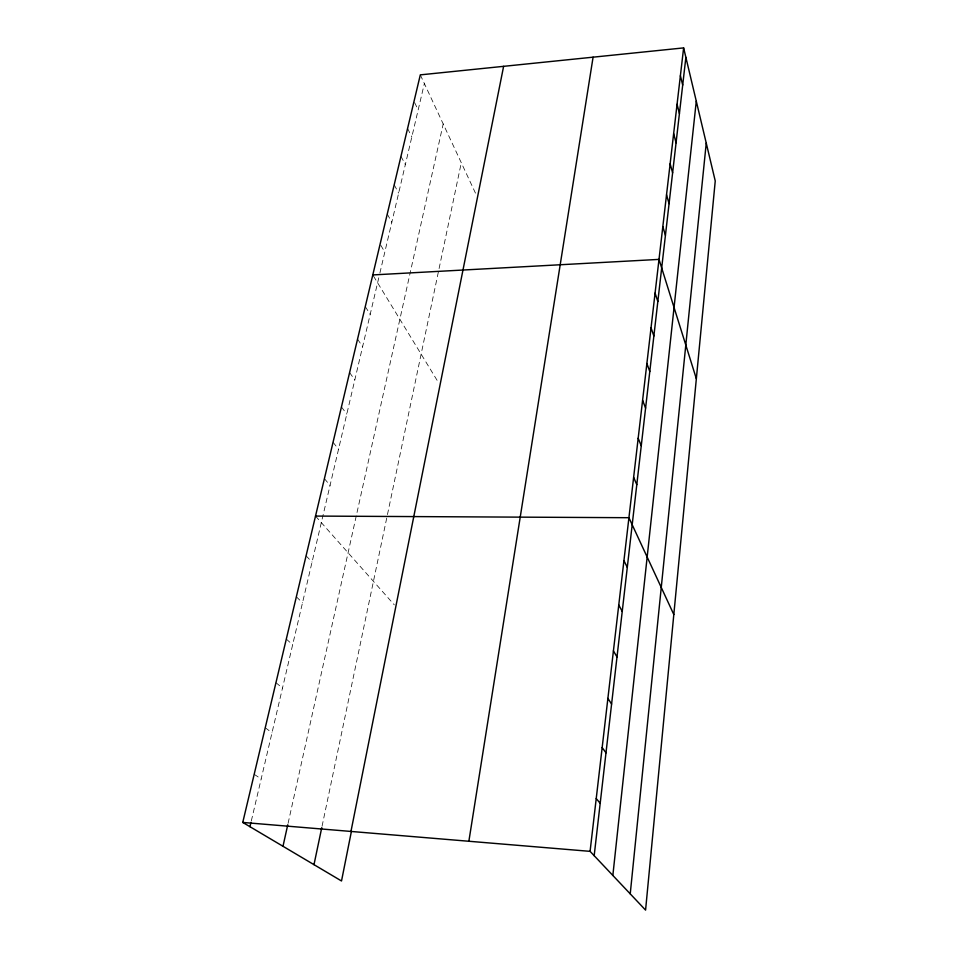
<?xml version="1.0" encoding="UTF-8"?>
<svg xmlns="http://www.w3.org/2000/svg" width="958" height="958" viewBox="0 0 958 958"><rect width="100%" height="100%" fill="white"/><g stroke="black" fill="none" stroke-linecap="round" stroke-linejoin="round"><path stroke-width="0.72" stroke-dasharray="4.79 3.59" d="M322.056 826.239L461.289 162.74M288.083 823.341L443.195 123.941M251.319 820.922L379.56 274.443M379.895 273.042L424.358 83.55M254.193 774.303L261.163 778.974M265.246 727.745L272 732.786M275.952 682.695L282.502 688.072M286.31 639.058L292.657 644.77M296.345 596.786L302.512 602.798M306.081 555.808L312.057 562.095M315.517 516.075L394.301 604.845M324.415 478.641L330.055 485.419M333.049 442.273L338.533 449.266M341.443 406.922L346.784 414.119M349.61 372.554L354.807 379.943M357.55 339.12L362.615 346.688M365.273 306.596L370.207 314.32M373.476 276.06L438.117 381.991M380.781 245.248L384.805 252.122M387.248 214.065L391.822 222.22M394.193 184.798L398.66 193.073M400.971 156.274L405.33 164.668M407.581 128.456L411.832 136.958M414.61 102.554L418.167 109.93M420.311 74.868L475.839 193.935"/><path stroke-width="1.44" d="M630.232 893.862L706.25 143.089M612.845 875.456L696.286 101.177M594.176 855.686L685.88 57.348M683.629 47.9L715.243 180.966L645.572 910.1L590.08 851.351L683.629 47.9L420.311 74.868L242.757 822.431L341.515 880.977L351.418 831.328M468.869 841.256L593.086 57.169M350.963 831.436L503.621 66.33M313.984 864.667L321.756 827.664M282.993 846.285L287.759 824.778M249.966 826.706L250.984 822.359M372.794 274.934L659.008 259.39L696.346 378.733M315.517 516.075L628.927 517.703L673.809 614.533M242.757 822.431L590.08 851.351M596.235 798.529L600.187 803.343M602.163 747.575L605.995 752.832M607.899 698.394L611.587 704.07M613.419 650.901L617 656.949M618.772 605.001L622.233 611.408M623.933 560.634L627.298 567.364M633.633 477.359L636.795 484.664M638.184 438.249L641.261 445.805M642.602 400.312L645.584 408.108M646.89 363.513L649.787 371.512M651.045 327.792L653.871 335.995M655.08 293.1L657.835 301.483M662.828 226.639L665.427 235.357M666.529 194.785L669.079 203.647M670.133 163.806L672.612 172.811M673.654 133.653L676.061 142.79M677.067 104.314L679.426 113.559M680.396 75.73L682.695 85.082"/></g></svg>
